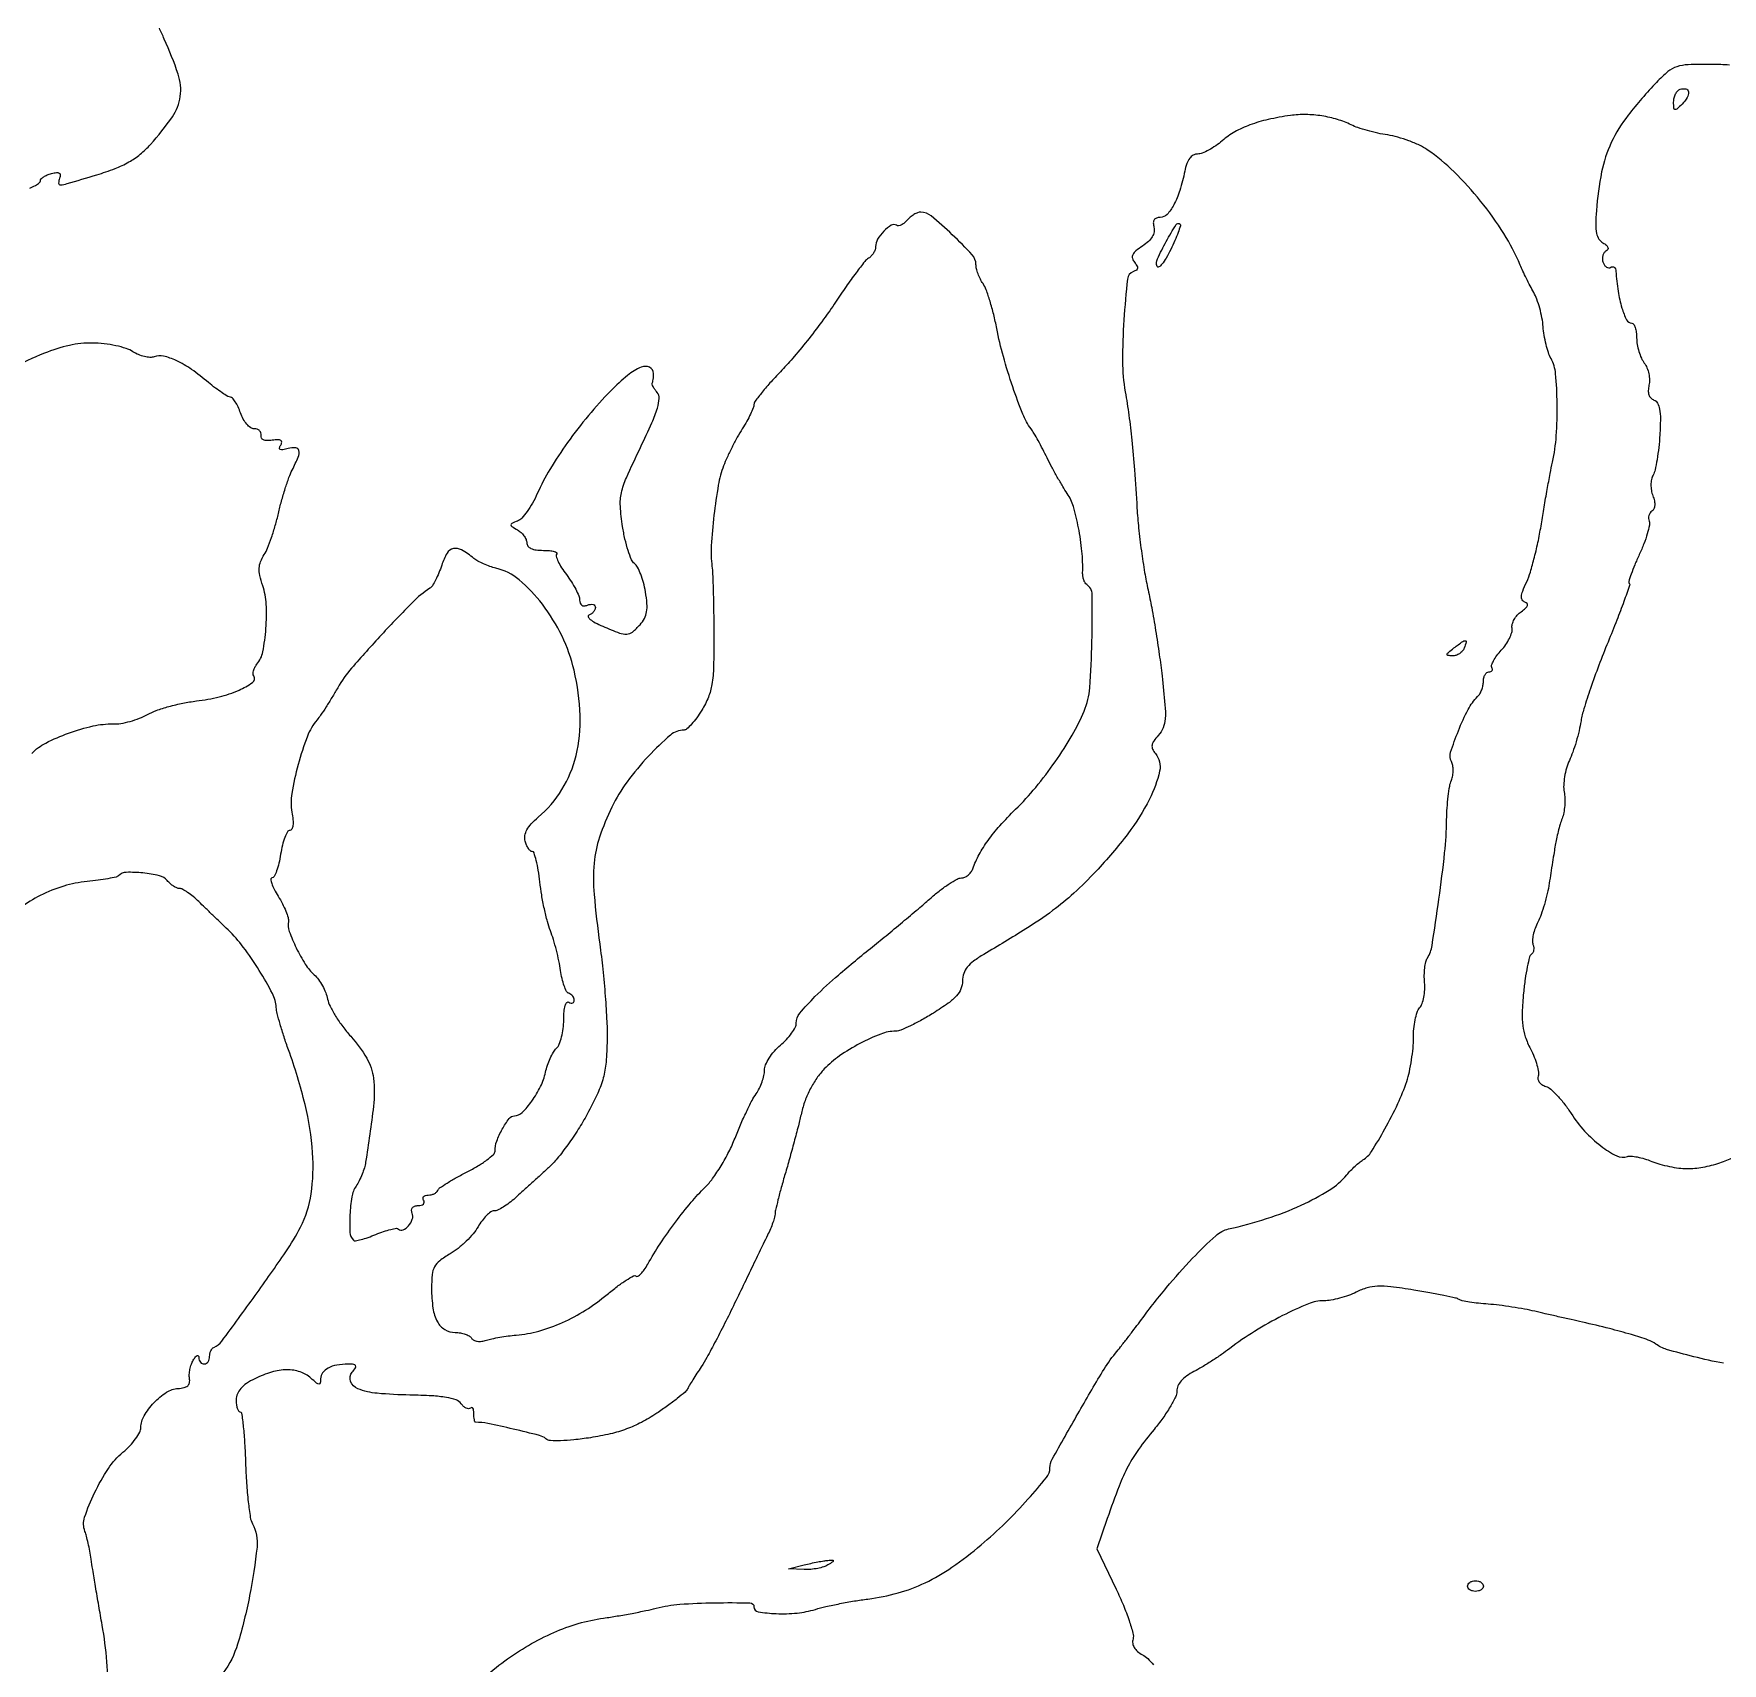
# Model space of a CAD drawing. Extents: x 0 to 1938, y 0 to 2000.
# Drawn here: x 1299.7 to 1619.2, y 1424.4 to 1732.8 of the extents above; entities that cross this region are included whole.
import ezdxf

# ---------------------------------------------------------------- set-up
doc = ezdxf.new("R2010")
doc.units = 0

msp = doc.modelspace()

# ---------------------------------------------------------------- linework, layer by layer
for points in [[(1298.978397, 1703.546561, 0.030186), (1300.037403, 1704.074127, 0.030302), (1300.812192, 1704.585209, 0.236014), (1301, 1704.960921, -0.19726), (1301.142582, 1705.308265, -0.054056), (1301.610703, 1705.689731, -0.045935), (1302.283068, 1706.043146, -0.034102), (1303.07899, 1706.310405, -0.028769), (1304.055986, 1706.506679, -0.16753), (1304.563901, 1706.408343, -0.284894), (1304.749003, 1706.063387, -0.076101), (1304.610375, 1705.427037, 0.096625), (1304.445656, 1704.488598, 0.435665), (1304.814496, 1704.15841, 0.04936), (1306.054134, 1704.397098, 0.001199), (1311.644665, 1706.073037, 0.018183), (1315.122056, 1707.264196, 0.037074), (1317.731385, 1708.494192, 0.04339), (1319.855242, 1709.951364, 0.03732), (1321.81401, 1711.823037, 0.031069), (1325.97419, 1717.05892, 0.120386), (1327.461176, 1720.896422, 0.113872), (1327.052913, 1725.104716, 0.026386), (1324.422147, 1731.763916, -0.005193), (1323.494262, 1733.849477, -0.00726)], [(1620.552355, 1726.820474, 0.020873), (1617.268192, 1726.970883, 0.009955), (1612.755119, 1726.899193, 0.069514), (1610.589324, 1726.517157, 0.096648), (1608.924887, 1725.594637, 0.027768), (1606.768192, 1723.567983, 0.023936), (1601.400965, 1717.36248, 0.05672), (1598.202942, 1712.16863, 0.060628), (1596.375121, 1706.60611, 0.030824), (1595.384494, 1699.298704, 0.014546), (1595.26793, 1696.652659, 0.054053), (1595.422789, 1694.993518, 0.092369), (1595.861679, 1693.911317, 0.123393), (1596.630179, 1693.187086, -0.04214), (1597.274839, 1692.751297, -0.141397), (1597.564417, 1692.338032, -0.225028), (1597.521165, 1691.954901, -0.116048), (1597.17209, 1691.606358, 0.112872), (1596.800248, 1691.239708, 0.0819), (1596.570817, 1690.703352, 0.076133), (1596.515573, 1690.082848, 0.075954), (1596.648459, 1689.473719, 0.065622), (1596.929702, 1688.955788, 0.09637), (1597.307713, 1688.603542, 0.122649), (1597.719764, 1688.469774, 0.157124), (1598.104785, 1688.564761, -0.129861), (1598.451765, 1688.670309, -0.17543), (1598.76151, 1688.570986, -0.139508), (1598.984859, 1688.26845, -0.073919), (1599.083333, 1687.809017, 0.022237), (1599.493727, 1684.025307, 0.035718), (1600.21408, 1680.862145, 0.040364), (1601.108145, 1678.597467, 0.28596), (1602.067388, 1678, -0.255551), (1602.425786, 1677.804024, -0.062441), (1602.726045, 1677.174894, -0.048692), (1602.932143, 1676.26717, -0.031499), (1603, 1675.19113, 0.043183), (1603.105353, 1673.973579, 0.030498), (1603.423352, 1672.637158, 0.030935), (1603.888635, 1671.387525, 0.055149), (1604.441199, 1670.44113, -0.062884), (1604.952613, 1669.533355, -0.044242), (1605.298286, 1668.412006, -0.04456), (1605.439055, 1667.259467, -0.068112), (1605.33513, 1666.259318, 0.050086), (1605.195556, 1665.26502, 0.089859), (1605.310116, 1664.451277, 0.111104), (1605.673928, 1663.844895, 0.111127), (1606.262367, 1663.452815, -0.175891), (1606.954054, 1662.852702, -0.084984), (1607.348573, 1661.731667, -0.04559), (1607.491674, 1659.893915, -0.011374), (1607.382674, 1656.880147, -0.012343), (1607.179969, 1654.46061, -0.014067), (1606.863903, 1652.157817, -0.013298), (1606.490331, 1650.22711, -0.073251), (1606.11403, 1649.239276, 0.076867), (1605.813531, 1648.433052, 0.04751), (1605.70389, 1647.425497, 0.045169), (1605.786676, 1646.350143, 0.049092), (1606.061582, 1645.338028, -0.03777), (1606.354457, 1644.348703, -0.067625), (1606.419774, 1643.50503, -0.090692), (1606.261685, 1642.855276, -0.150538), (1605.893616, 1642.434251, 0.10413), (1605.537231, 1642.094786, 0.081704), (1605.30977, 1641.610561, 0.078263), (1605.243274, 1641.058617, 0.082713), (1605.352386, 1640.524081, -0.144393), (1605.414219, 1639.748959, -0.019346), (1605.01125, 1638.143274, -0.021044), (1604.363689, 1636.231887, -0.016283), (1603.504768, 1634.20769, 0.009292), (1602.639285, 1632.244809, 0.014583), (1601.976788, 1630.524163, 0.00861), (1601.500066, 1629.091129, 0.27927), (1601.583967, 1628.749366, -0.288234), (1601.668497, 1628.37858, -0.002179), (1600.580631, 1625.317541, -0.00711), (1599.247354, 1621.775889, -0.004396), (1597.584817, 1617.650097, 0.007607), (1595.844256, 1613.249362, 0.007948), (1594.264678, 1608.861222, 0.007692), (1593.019538, 1605.030206, 0.03442), (1592.481584, 1602.73319, -0.018587), (1592.107995, 1600.875025, -0.012582), (1591.551057, 1598.787649, -0.012689), (1590.910021, 1596.795219, -0.024609), (1590.280706, 1595.246041, 0.038184), (1589.739468, 1593.802601, 0.029098), (1589.36397, 1592.156151, 0.029786), (1589.193623, 1590.562664, 0.059025), (1589.283623, 1589.296655, -0.039699), (1589.415986, 1588.092985, -0.026284), (1589.384845, 1586.702104, -0.02647), (1589.210371, 1585.345076, -0.045663), (1588.904649, 1584.249207, 0.017336), (1588.531228, 1583.1542, 0.009614), (1588.148195, 1581.79538, 0.009579), (1587.812753, 1580.402788, 0.015237), (1587.585225, 1579.198593, 0.000265), (1587.374103, 1577.854007, 0.0001), (1587.079821, 1575.970837, 0.000099), (1586.760268, 1573.920628, 0.00012), (1586.461771, 1572, -0.01861), (1586.088106, 1570.069133, -0.014215), (1585.541477, 1567.987549, -0.014433), (1584.916913, 1566.064938, -0.032564), (1584.309398, 1564.659743, 0.031265), (1583.791892, 1563.471215, 0.033055), (1583.437736, 1562.249107, 0.035059), (1583.278291, 1561.163954, 0.111004), (1583.383972, 1560.441768, -0.061299), (1583.524561, 1559.876974, -0.06941), (1583.515029, 1559.318991, -0.079693), (1583.363195, 1558.852596, -0.136703), (1583.087723, 1558.554216, 0.195618), (1582.7338, 1558.069681, 0.010835), (1582.311218, 1556.204814, 0.015431), (1581.915524, 1553.903936, 0.010572), (1581.602713, 1551.272191, 0.013199), (1581.338801, 1547.5491, 0.041705), (1581.436205, 1545.052268, 0.053451), (1581.924527, 1542.95872, 0.034361), (1582.907115, 1540.664484, -0.022533), (1583.621858, 1539.098953, -0.027038), (1584.145271, 1537.566683, -0.027398), (1584.439062, 1536.254861, -0.133776), (1584.363478, 1535.504825, 0.144527), (1584.319387, 1534.950269, 0.107715), (1584.572321, 1534.387405, 0.089474), (1585.090831, 1533.899115, 0.067499), (1585.799561, 1533.563617, -0.103511), (1586.733931, 1533.036521, -0.024992), (1588.015944, 1531.793694, -0.024589), (1589.372714, 1530.188675, -0.022235), (1590.614537, 1528.404866, 0.045067), (1593.140199, 1525.1083, 0.04381), (1596.237897, 1522.283209, 0.046172), (1599.231839, 1520.407985, 0.206697), (1601.251865, 1520.287386, -0.110875), (1601.947384, 1520.376318, -0.025584), (1603.123922, 1520.204717, -0.025204), (1604.489581, 1519.861262, -0.02229), (1605.872124, 1519.370098, 0.027327), (1607.398428, 1518.845105, 0.017999), (1609.202103, 1518.402466, 0.018126), (1610.993372, 1518.097912, 0.033053), (1612.472901, 1518, 0.044657), (1615.54504, 1518.274934, 0.036513), (1618.741291, 1519.096195, 0.033311), (1621.359877, 1520.175934, 0.285688)], [(1380.781227, 1417.527779, -0.052315), (1388.835937, 1424.821571, -0.052724), (1398.150035, 1430.228657, -0.070058), (1407.548864, 1432.938878, 0.006443), (1410.120071, 1433.337323, 0.004901), (1412.926854, 1433.837729, 0.004957), (1415.549902, 1434.358934, 0.011558), (1417.5, 1434.81384, -0.044483), (1421.985949, 1435.553353, -0.015366), (1428.55403, 1435.840858, -0.006845), (1435.229444, 1435.836362, -0.410013), (1436, 1435.054657, 0.368163), (1436.785386, 1434.132606, 0.029792), (1440.202245, 1433.789169, 0.034507), (1444.155891, 1433.901396, 0.048781), (1447.609364, 1434.58295, -0.016662), (1449.597823, 1435.109821, -0.007594), (1452.227132, 1435.671625, -0.00751), (1455.018396, 1436.18041, -0.010246), (1457.548796, 1436.549364, 0.036808), (1463.250419, 1437.692567, 0.04368), (1468.391399, 1439.620426, 0.040046), (1473.4623, 1442.565202, 0.024242), (1478.972597, 1446.7947, 0.017315), (1483.554927, 1450.959894, 0.017295), (1487.83983, 1455.433695, 0.012311), (1491.335873, 1459.545573, 0.168766), (1491.990294, 1461.363, -0.125582), (1492.434089, 1463.023896, -0.001983), (1497.292174, 1471.609471, -0.004549), (1501.966707, 1479.624527, -0.037636), (1504.387974, 1483.071749, 0.004776), (1505.374976, 1484.297273, 0.002319), (1506.613967, 1485.881169, 0.0023), (1507.888759, 1487.542224, 0.003315), (1509, 1489.024338, -0.013565), (1514.045884, 1495.474468, -0.01803), (1518.994593, 1501.037384, -0.016039), (1523.350402, 1505.308938, -0.132377), (1525.788798, 1506.579432, 0.024087), (1532.988904, 1508.535558, 0.028974), (1539.524739, 1511.080912, 0.031893), (1544.834133, 1513.933863, 0.079533), (1548.149519, 1516.815789, -0.017788), (1548.884515, 1517.63368, -0.014336), (1549.729272, 1518.4602, -0.014577), (1550.554239, 1519.178901, -0.035658), (1551.211053, 1519.644078, 0.115871), (1552.820103, 1521.222082, 0.013992), (1555.373959, 1525.517115, 0.017748), (1557.820152, 1530.297574, 0.029546), (1559.490873, 1534.5, 0.025871), (1559.994867, 1536.338234, 0.015425), (1560.412284, 1538.568511, 0.015421), (1560.691663, 1540.822252, 0.025674), (1560.77036, 1542.733229, -0.026246), (1560.843511, 1544.461426, -0.027101), (1561.097509, 1546.153803, -0.028108), (1561.477852, 1547.587241, -0.094571), (1561.944564, 1548.433204, 0.089806), (1562.392615, 1549.227502, 0.035514), (1562.720394, 1550.442705, 0.033717), (1562.895777, 1551.837815, 0.035913), (1562.876301, 1553.214374, -0.024944), (1562.827028, 1554.580044, -0.025007), (1562.914107, 1555.942669, -0.025793), (1563.110508, 1557.119273, -0.08435), (1563.405992, 1557.847891, 0.099632), (1564.29481, 1560.245781, 0.00447), (1565.596028, 1569.008418, 0.00821), (1566.67019, 1577.765028, 0.022335), (1567.050843, 1584, -0.012573), (1567.144273, 1586.252335, -0.013004), (1567.350413, 1588.471875, -0.012806), (1567.627708, 1590.381171, -0.053157), (1567.944654, 1591.5, 0.052834), (1568.194016, 1592.378099, 0.041872), (1568.280208, 1593.361444, 0.043228), (1568.202629, 1594.297715, 0.077273), (1567.957825, 1595.028318, -0.198462), (1567.807311, 1596.779866, -0.019337), (1569.274304, 1600.864804, -0.024715), (1571.137674, 1604.89725, -0.075924), (1572.914085, 1607.314085, 0.067443), (1573.330211, 1607.860659, 0.039055), (1573.681012, 1608.609762, 0.038284), (1573.920207, 1609.431175, 0.051754), (1574, 1610.2, -0.056901), (1574.078606, 1610.888489, -0.076258), (1574.311086, 1611.47125, -0.095335), (1574.65502, 1611.861892, -0.166206), (1575.059017, 1612, 0.083432), (1575.425559, 1612.061591, 0.162125), (1575.658455, 1612.240266, 0.181686), (1575.722304, 1612.506376, 0.107817), (1575.612527, 1612.817927, -0.225738), (1575.560651, 1613.289607, -0.040646), (1575.927263, 1614.12004, -0.036838), (1576.554856, 1615.097822, -0.025856), (1577.393828, 1616.102073, 0.036536), (1578.250231, 1617.17282, 0.037345), (1578.934704, 1618.349277, 0.040054), (1579.367063, 1619.456714, 0.109909), (1579.4281, 1620.288927, -0.10524), (1579.476829, 1621.049517, -0.058575), (1579.832067, 1621.911998, -0.054596), (1580.418567, 1622.739108, -0.05854), (1581.15793, 1623.398065, 0.025759), (1582.000583, 1624.05546, 0.12126), (1582.352259, 1624.552857, 0.277916), (1582.288462, 1624.928884, 0.135529), (1581.869337, 1625.210221, -0.171585), (1581.352545, 1625.612642, -0.164719), (1581.192678, 1626.258034, -0.073098), (1581.43773, 1627.306394, -0.014811), (1582.192854, 1629.066937, 0.035396), (1582.886087, 1630.886334, 0.011129), (1583.666407, 1633.694663, 0.011055), (1584.400265, 1636.876793, 0.012032), (1584.970155, 1640, -0.002947), (1585.490704, 1643.178819, -0.002505), (1586.076806, 1646.528516, -0.002525), (1586.641107, 1649.57292, -0.007118), (1587.07649, 1651.69282, 0.036885), (1587.793256, 1656.668763, 0.020919), (1587.960675, 1662.756373, 0.018286), (1587.671035, 1668.441252, 0.10453), (1586.795133, 1671.315741, -0.046059), (1586.312176, 1672.42079, -0.01929), (1585.860678, 1673.982672, -0.018891), (1585.503124, 1675.701901, -0.023285), (1585.30595, 1677.327396, 0.028357), (1585.087384, 1678.988256, 0.020236), (1584.663362, 1680.815571, 0.020518), (1584.115092, 1682.530065, 0.040529), (1583.517668, 1683.827396, -0.008207), (1582.865349, 1685.03245, -0.005285), (1582.147115, 1686.449297, -0.005311), (1581.473702, 1687.850593, -0.00995), (1580.963911, 1689, 0.041232), (1577.86789, 1694.947297, 0.02901), (1573.480928, 1701.087174, 0.029131), (1568.446635, 1706.637941, 0.043563), (1563.394727, 1710.797587, 0.039755), (1561.889842, 1711.663826, 0.021193), (1559.910677, 1712.501658, 0.020965), (1557.804247, 1713.190713, 0.030518), (1555.894727, 1713.604117, -0.016349), (1554.028915, 1713.953059, -0.01332), (1552.056576, 1714.444548, -0.013533), (1550.263629, 1714.995089, -0.033916), (1549, 1715.518639, 0.042777), (1546.394143, 1716.544661, 0.034032), (1543.444066, 1717.20917, 0.033707), (1540.396937, 1717.47226, 0.039418), (1537.5, 1717.298065, 0.02042), (1533.293953, 1716.534049, 0.033588), (1529.827883, 1715.50851, 0.039311), (1526.965848, 1714.18411, 0.05049), (1524.594461, 1712.516519, -0.027096), (1523.352438, 1711.553385, -0.027809), (1522.023953, 1710.739227, -0.028926), (1520.797797, 1710.167401, -0.094918), (1519.923916, 1710, 0.127772), (1519.108961, 1709.788286, 0.105568), (1518.431495, 1709.195668, 0.075754), (1517.894408, 1708.19001, 0.034487), (1517.495313, 1706.75, -0.024421), (1516.567546, 1703.12032, -0.04729), (1515.419844, 1700.356486, -0.064579), (1514.152228, 1698.569875, -0.209157), (1512.849508, 1698, 0.082249), (1512.149126, 1697.884005, 0.169261), (1511.716855, 1697.546017, 0.148766), (1511.555183, 1696.97626, 0.059295), (1511.667514, 1696.163427, -0.10908), (1511.702459, 1695.255696, -0.091704), (1511.361149, 1694.353632, -0.072376), (1510.628779, 1693.46467, -0.039306), (1509.506973, 1692.596526, 0.024898), (1508.238922, 1691.67231, 0.107355), (1507.657613, 1690.949465, 0.184581), (1507.590482, 1690.269097, 0.10691), (1507.974816, 1689.530344, -0.037796), (1508.448063, 1688.863464, -0.162644), (1508.552416, 1688.394935, -0.218139), (1508.344023, 1688.041592, -0.071909), (1507.791738, 1687.764647, 0.294312), (1506.655067, 1686.350653, 0.009207), (1505.986039, 1678.610645, 0.017751), (1505.732803, 1670.776102, 0.042717), (1506.245719, 1665, -0.009968), (1506.934114, 1660.565713, -0.008418), (1507.489479, 1655.850571, -0.006795), (1507.977263, 1650.246128, -0.003206), (1508.462123, 1643, 0.011106), (1508.773825, 1639.235472, 0.007414), (1509.290168, 1634.940625, 0.007466), (1509.915096, 1630.789133, 0.014517), (1510.559173, 1627.5, -0.01046), (1511.241391, 1624.160009, -0.004959), (1511.98753, 1619.830173, -0.004912), (1512.678824, 1615.284091, -0.006932), (1513.198698, 1611.219737, -0.005369), (1513.760474, 1605.764571, -0.038753), (1513.798516, 1603.125525, -0.082759), (1513.406163, 1601.436101, -0.085766), (1512.489588, 1599.988495, 0.030682), (1511.6371, 1598.921742, 0.114726), (1511.317352, 1598.131355, 0.148701), (1511.420016, 1597.398991, 0.064643), (1511.950439, 1596.559717, -0.233436), (1512.744661, 1593.228765, -0.060713), (1510.82305, 1587.896176, -0.046125), (1506.741326, 1581.376001, -0.026042), (1500.701621, 1574.257358, -0.018251), (1496.522729, 1570.134549, -0.026142), (1492.509007, 1566.822741, -0.019938), (1487.427624, 1563.363294, -0.006134), (1479.5, 1558.550795, 0.024217), (1477.542955, 1557.263711, 0.066167), (1476.347581, 1556.122294, 0.089223), (1475.697893, 1554.928418, 0.076335), (1475.458162, 1553.515049, -0.091847), (1475.155247, 1552.01165, -0.088732), (1474.332232, 1550.696017, -0.054964), (1472.758179, 1549.301554, -0.014586), (1469.958162, 1547.443015, -0.012298), (1467.74618, 1546.140364, -0.015019), (1465.613626, 1545.036654, -0.013561), (1463.784593, 1544.218904, -0.095228), (1462.832905, 1544.022586, 0.089444), (1459.976046, 1543.467347, 0.029153), (1456.053411, 1541.674694, 0.029668), (1452.171318, 1539.314447, 0.051403), (1449.307018, 1536.860937, 0.038143), (1447.883846, 1535.113672, 0.032132), (1446.650492, 1533.070231, 0.031378), (1445.661226, 1530.831352, 0.031967), (1444.967002, 1528.5, -0.006048), (1444.391582, 1526.123948, -0.002825), (1443.591596, 1523.059375, -0.002798), (1442.716191, 1519.853848, -0.003915), (1441.895497, 1517, 0.004435), (1441.159441, 1514.430416, 0.005945), (1440.540594, 1512.087319, 0.004218), (1440.063043, 1510.117905, 0.060742), (1439.985513, 1509.403638, -0.073652), (1439.904619, 1508.802782, -0.01495), (1439.574975, 1507.776389, -0.015464), (1439.114874, 1506.595701, -0.013944), (1438.567593, 1505.403638, 0.00177), (1437.747181, 1503.725631, 0.000311), (1436.21685, 1500.562319, 0.000337), (1434.42686, 1496.850021, 0.000303), (1432.576527, 1493, -0.004301), (1430.684696, 1489.142948, -0.004617), (1428.770084, 1485.409375, -0.004379), (1427.068429, 1482.233147, -0.021736), (1426.019946, 1480.5, 0.003892), (1425.212397, 1479.266717, 0.004097), (1424.438047, 1478.041869, 0.003924), (1423.787218, 1476.974885, 0.018365), (1423.440349, 1476.344662, -0.098478), (1422.951336, 1475.718129, -0.009909), (1421.485035, 1474.503211, -0.012127), (1419.656862, 1473.119637, -0.009366), (1417.600783, 1471.698282, -0.025165), (1414.703119, 1469.977802, -0.033138), (1411.896281, 1468.726908, -0.031112), (1408.811704, 1467.803802, -0.018665), (1405.056353, 1467.076694, -0.011198), (1401.93091, 1466.663209, -0.02147), (1399.407469, 1466.495903, -0.022732), (1397.496459, 1466.538306, -0.156569), (1396.634907, 1466.880682, 0.110839), (1395.409451, 1467.50024, 0.004314), (1390.461426, 1468.704237, 0.006821), (1385.645887, 1469.762997, 0.050738), (1383.316341, 1470, -0.327931), (1383.192815, 1470.090777, -0.028934), (1383.092925, 1470.489583, -0.029041), (1383.022831, 1471.027793, -0.017862), (1383, 1471.666667, 0.037453), (1382.955259, 1472.263129, 0.105487), (1382.808733, 1472.652483, 0.242778), (1382.593736, 1472.776818, 0.211413), (1382.348877, 1472.68221, -0.206278), (1382.015164, 1472.549482, -0.103892), (1381.566226, 1472.657132, -0.074721), (1381.067339, 1472.992285, -0.047896), (1380.598877, 1473.51118, 0.149813), (1379.633675, 1474.22195, 0.042633), (1377.809654, 1474.691799, 0.028395), (1375.05615, 1474.996246, 0.0089), (1370.907657, 1475.14377, -0.018101), (1364.72534, 1475.477599, -0.071757), (1361.033462, 1476.355323, -0.212536), (1359.68001, 1477.736454, -0.268475), (1359.97406, 1479.468744, 0.024316), (1360.609034, 1480.314316, 0.271737), (1360.635244, 1480.718095, 0.259261), (1360.293317, 1480.95082, 0.022567), (1359.204232, 1481, 0.042639), (1357.05578, 1480.816452, 0.079534), (1355.407087, 1480.253234, 0.111022), (1354.374691, 1479.367552, 0.161534), (1354, 1478.238024, -0.040573), (1353.934782, 1477.435623, -0.384138), (1353.687382, 1477.237566, -0.160511), (1353.244062, 1477.412962, -0.010129), (1352.171259, 1478.345012, 0.103924), (1350.145144, 1479.527957, 0.082766), (1347.638852, 1479.92265, 0.069111), (1344.740156, 1479.493562, 0.04423), (1341.565704, 1478.25, 0.031549), (1339.971966, 1477.3272, 0.064653), (1338.885798, 1476.38021, 0.083319), (1338.252772, 1475.366844, 0.095584), (1338.024604, 1474.25, 0.031626), (1338.069755, 1473.387394, 0.048829), (1338.22754, 1472.658231, 0.062629), (1338.463516, 1472.151449, 0.254713), (1338.75, 1471.990787, -0.372772), (1339.059386, 1471.716179, -0.005669), (1339.368864, 1469.147641, -0.012015), (1339.633226, 1466.028112, -0.007271), (1339.803581, 1462.324929, 0.009061), (1339.993805, 1458.488857, 0.011433), (1340.315088, 1454.949781, 0.009624), (1340.70677, 1452.014289, 0.08508), (1341.118577, 1450.778437, -0.150893), (1341.971937, 1446.38558, -0.021523), (1340.577715, 1437.203754, -0.024609), (1338.305103, 1428.034007, -0.085689), (1335.589035, 1422.594584, 0.077723)], [(1299.36694, 1596.577443, -0.085033), (1302.00824, 1598.542883, -0.030675), (1306.318427, 1600.409751, -0.03102), (1310.956402, 1601.770505, -0.062417), (1314.744783, 1602.145611, 0.047277), (1316.222629, 1602.24701, 0.026102), (1317.992632, 1602.633873, 0.025805), (1319.761414, 1603.218012, 0.037437), (1321.244783, 1603.92618, -0.044627), (1322.909787, 1604.691909, -0.017818), (1325.30628, 1605.44961, -0.017465), (1327.964156, 1606.087842, -0.02105), (1330.5, 1606.493549, 0.031366), (1334.82393, 1607.277077, 0.0423), (1338.58829, 1608.551858, 0.053171), (1341.112413, 1609.988087, 0.393862), (1341.359528, 1611.227288, -0.13923), (1341.237843, 1611.655464, -0.065238), (1341.313205, 1612.231547, -0.05715), (1341.559302, 1612.857583, -0.051044), (1341.948486, 1613.437929, 0.125581), (1343.071204, 1615.805077, 0.029547), (1343.660984, 1620.182067, 0.03134), (1343.717408, 1624.806391, 0.06718), (1343.06369, 1628.307018, -0.023099), (1342.518692, 1630.256629, -0.067925), (1342.39271, 1631.641008, -0.082545), (1342.650171, 1632.851283, -0.046565), (1343.328157, 1634.194685, 0.043728), (1343.968415, 1635.445665, 0.013341), (1344.716153, 1637.438439, 0.013244), (1345.438103, 1639.725232, 0.014101), (1346.021644, 1642, -0.011356), (1346.599158, 1644.303745, -0.010023), (1347.303358, 1646.6776, -0.010119), (1348.02437, 1648.791817, -0.029851), (1348.63419, 1650.20034, 0.018312), (1349.765682, 1652.656792, 0.148037), (1349.889508, 1653.877492, 0.344639), (1349.28921, 1654.397834, 0.076692), (1347.843628, 1654.248857, -0.021502), (1346.841649, 1654.032378, -0.156678), (1346.360995, 1654.100626, -0.354158), (1346.227006, 1654.386589, -0.077907), (1346.452939, 1654.923853, 0.102373), (1346.649031, 1655.461821, 0.308961), (1346.486565, 1655.794903, 0.140626), (1345.935056, 1655.928843, 0.024598), (1344.859311, 1655.831377, -0.038255), (1343.877689, 1655.769384, -0.099662), (1343.189115, 1655.917639, -0.169807), (1342.821829, 1656.257846, -0.172852), (1342.75, 1656.75, 0.126902), (1342.723761, 1657.226081, 0.125215), (1342.470657, 1657.632812, 0.110032), (1342.021811, 1657.905436, 0.081845), (1341.44798, 1658, -0.156016), (1340.777884, 1658.214308, -0.059582), (1340.044661, 1658.88125, -0.051507), (1339.365007, 1659.852129, -0.043127), (1338.850155, 1661, 0.024133), (1338.386315, 1662.148997, 0.033953), (1337.856763, 1663.11875, 0.036098), (1337.337232, 1663.816731, 0.218052), (1336.936971, 1664, -0.134825), (1336.43282, 1664.138461, -0.013307), (1335.359476, 1664.815406, -0.016033), (1334.106158, 1665.712728, -0.012051), (1332.784796, 1666.775851, 0.023353), (1329.577642, 1669.238949, 0.041413), (1326.695842, 1670.909866, 0.052424), (1324.272513, 1671.761411, 0.151026), (1322.515064, 1671.644154, -0.103853), (1321.723643, 1671.516887, -0.045907), (1320.669822, 1671.664607, -0.042771), (1319.541224, 1672.034243, -0.04454), (1318.508083, 1672.586661, 0.066975), (1317.214934, 1673.205415, 0.025428), (1315.278509, 1673.724059, 0.024247), (1313.052339, 1674.088715, 0.024548), (1310.810479, 1674.234171, 0.059582), (1306.494519, 1673.786657, 0.039865), (1301.749111, 1672.30816, 0.024593), (1295.430102, 1669.403273, 0.006296)], [(1313.758619, 1417.81911, 0.025522), (1313.565431, 1424.687902, 0.024208), (1312.675728, 1431.624945, -0.00117), (1312.033649, 1435.285787, -0.001173), (1311.409275, 1438.946393, -0.001145), (1310.879354, 1442.142541, -0.004684), (1310.580335, 1444.08618, 0.00966), (1310.334839, 1445.582654, 0.008843), (1310.02515, 1447.113498, 0.00888), (1309.700254, 1448.47018, 0.028407), (1309.416873, 1449.356029, -0.173561), (1309.356498, 1452.014194, -0.031847), (1311.228864, 1456.639278, -0.03483), (1313.854819, 1461.247315, -0.07212), (1316.615935, 1464.322804, 0.029796), (1317.911087, 1465.541008, 0.032966), (1319.005931, 1466.866142, 0.034985), (1319.775219, 1468.107826, 0.121779), (1320, 1469.01704, -0.134884), (1320.605066, 1471.219141, -0.056801), (1322.47797, 1473.683947, -0.056749), (1324.86395, 1475.669919, -0.131642), (1327.057892, 1476.394537, 0.043275), (1328.167607, 1476.55513, 0.122889), (1328.857765, 1476.909854, 0.162641), (1329.189165, 1477.476737, 0.093972), (1329.20446, 1478.274632, -0.05902), (1329.164526, 1479.06754, -0.034054), (1329.29393, 1480.015533, -0.033575), (1329.556979, 1480.962788, -0.047408), (1329.924052, 1481.757416, -0.028494), (1330.322621, 1482.359887, -0.122883), (1330.652735, 1482.629482, -0.370941), (1330.86809, 1482.569851, -0.142434), (1330.969591, 1482.25, 0.156451), (1331.283126, 1481.348507, 0.257368), (1332.000676, 1481.026432, 0.2331), (1332.716979, 1481.455729, 0.144201), (1333, 1482.416667, -0.05322), (1333.060479, 1482.983257, -0.055728), (1333.239104, 1483.515104, -0.062048), (1333.502254, 1483.935489, -0.12537), (1333.813972, 1484.166667, 0.137954), (1335.330203, 1485.350384, 0.002335), (1341.619778, 1493.993219, 0.005837), (1347.40674, 1502.224871, 0.031331), (1350.216122, 1506.928372, 0.084376), (1352.210917, 1513.211213, 0.051841), (1352.487121, 1520.990491, 0.043075), (1351.06772, 1530.122585, 0.026829), (1347.9264, 1540.5, -0.007986), (1347.08494, 1542.943773, -0.008921), (1346.354076, 1545.325, -0.008344), (1345.802416, 1547.37176, -0.045909), (1345.626321, 1548.5, 0.104686), (1344.898748, 1551.111756, 0.019048), (1342.394692, 1555.501554, 0.021593), (1339.366418, 1559.931184, 0.040752), (1336.5, 1563.171157, -0.000535), (1335.166597, 1564.454085, -0.000353), (1333.635814, 1565.932165, -0.000355), (1332.148962, 1567.371898, -0.000687), (1330.962345, 1568.52571, 0.019728), (1329.910865, 1569.472977, 0.023819), (1328.849969, 1570.273177, 0.023447), (1327.910142, 1570.851608, 0.126881), (1327.33479, 1571, -0.102557), (1326.828986, 1571.10485, -0.040586), (1326.199362, 1571.440625, -0.037998), (1325.556852, 1571.926043, -0.038794), (1325, 1572.5, 0.162758), (1323.499042, 1573.431403, 0.033372), (1320.379408, 1573.954007, 0.032435), (1317.238232, 1574.06215, 0.191015), (1315.754113, 1573.42078, -0.143011), (1315.297013, 1573.170292, -0.00901), (1313.777164, 1572.863492, -0.012681), (1311.924264, 1572.572442, -0.009048), (1309.837447, 1572.337001, 0.050322), (1305.403717, 1571.462164, 0.042625), (1300.96711, 1569.687191, 0.044621), (1297.184122, 1567.341961, 0.086873)], [(1619.429098, 1481.158888, -0.012707), (1613.800567, 1482.405243, -0.009561), (1608.666901, 1483.784409, -0.090059), (1606.631079, 1484.796124, 0.076663), (1605.183133, 1485.564388, 0.011224), (1602.009736, 1486.589124, 0.011215), (1597.86033, 1487.726206, 0.006213), (1592.75, 1488.936861, -0.000833), (1590.622422, 1489.416774, -0.000529), (1588.146875, 1489.98227, -0.000532), (1585.718836, 1490.542336, -0.000987), (1583.75, 1491.00278, 0.012915), (1581.791258, 1491.411846, 0.007304), (1579.39917, 1491.811258, 0.007287), (1576.973825, 1492.143805, 0.011879), (1574.906749, 1492.346887, -0.009612), (1573.081547, 1492.517855, -0.012026), (1571.396407, 1492.749614, -0.010295), (1570.001506, 1493.005337, -0.086114), (1569.406749, 1493.238561, 0.081085), (1568.746742, 1493.505008, 0.004284), (1566.518253, 1493.987709, 0.006653), (1563.8446, 1494.505889, 0.004786), (1560.846878, 1495.016025, 0.008524), (1556.478049, 1495.640342, 0.040286), (1553.952057, 1495.752486, 0.062901), (1552.010794, 1495.435624, 0.043854), (1549.94324, 1494.621571, -0.029514), (1548.489453, 1494.000519, -0.021349), (1546.806994, 1493.476336, -0.021678), (1545.160056, 1493.114988, -0.043185), (1543.831213, 1493, 0.098066), (1540.888441, 1492.417226, 0.019605), (1535.999901, 1490.173956, 0.021084), (1530.714126, 1487.206318, 0.024998), (1526, 1483.955329, -0.012211), (1524.423128, 1482.807308, -0.008261), (1522.573437, 1481.573245, -0.008326), (1520.745262, 1480.439312, -0.016412), (1519.25, 1479.611335, 0.03661), (1517.866852, 1478.770778, 0.058685), (1516.844807, 1477.844109, 0.071895), (1516.215231, 1476.869461, 0.107911), (1516, 1475.883812, -0.113893), (1515.74403, 1474.774658, -0.020835), (1514.73672, 1472.909927, -0.021443), (1513.345887, 1470.786248, -0.018038), (1511.699473, 1468.659492, 0.017044), (1508.756791, 1464.873849, 0.035859), (1506.795651, 1461.71068, 0.029368), (1505.083297, 1457.922977, 0.008174), (1502.852106, 1451.801448), (1500.851113, 1446.019413), (1504.514346, 1438.403238, -0.013095), (1505.883035, 1435.355796, -0.017112), (1506.964058, 1432.498722, -0.014758), (1507.702724, 1430.093662, -0.131818), (1507.709679, 1428.997813, 0.101581), (1507.664876, 1428.158193, 0.098152), (1507.952489, 1427.357452, 0.083248), (1508.576467, 1426.62652, 0.051712), (1509.512868, 1425.993113, -0.070775), (1510.49761, 1425.271025, -0.03086), (1511.587245, 1424.065795, -0.029768)]]:
    msp.add_lwpolyline(points, format="xyb")
for points in [[(1611.580357, 1719.4375, -0.011217), (1610.612187, 1718.511821, -0.253487), (1610.25, 1718.421644, -0.324327), (1610.037223, 1718.678898, -0.015953), (1610, 1719.845238, -0.058538), (1610.093102, 1720.637742, -0.060739), (1610.367188, 1721.376622, -0.067479), (1610.771742, 1721.953857, -0.123382), (1611.25, 1722.266667, -0.140124), (1612.294276, 1722.324439, -0.317954), (1612.796053, 1721.76592, -0.166818), (1612.561441, 1720.688207, -0.060186)], [(1465.009138, 1697.51101, -0.046076), (1464.476764, 1696.978011, -0.060603), (1463.899604, 1696.605752, -0.074595), (1463.366878, 1696.439285, -0.17875), (1462.967313, 1696.520202, 0.28395), (1461.982306, 1696.520437, 0.060478), (1460.58292, 1695.402844, 0.057848), (1459.387127, 1693.863716, 0.137086), (1459, 1692.478262, -0.08177), (1458.903413, 1691.89161, -0.053808), (1458.615192, 1691.269518, -0.052688), (1458.191132, 1690.707805, -0.067801), (1457.690016, 1690.29969, 0.087885), (1456.951667, 1689.647662, 0.00666), (1455.31371, 1687.531784, 0.009014), (1453.42766, 1684.930933, 0.006736), (1451.440016, 1682, -0.012745), (1449.166433, 1678.732641, -0.008535), (1446.408942, 1675.109042, -0.008598), (1443.615228, 1671.687727, -0.016726), (1441.25, 1669.073336, 0.009165), (1439.238387, 1666.916286, 0.013109), (1437.541089, 1664.925462, 0.008982), (1436.21367, 1663.221435, 0.16147), (1435.996262, 1662.573336, -0.097899), (1435.873021, 1661.961152, -0.01397), (1435.346252, 1660.787167, -0.01544), (1434.632803, 1659.418732, -0.012619), (1433.788712, 1658, 0.014373), (1432.847677, 1656.405624, 0.009142), (1431.840594, 1654.5, 0.009182), (1430.920247, 1652.592418, 0.016795), (1430.251533, 1651, 0.047968), (1429.250472, 1647.356331, 0.014275), (1428.422933, 1641.637743, 0.01438), (1427.922941, 1635.865581, 0.045761), (1428.05369, 1632, -0.021816), (1428.17882, 1630.470789, -0.00274), (1428.286914, 1627.15, -0.003218), (1428.368318, 1623.203499, -0.002665), (1428.405554, 1619, -0.006573), (1428.347472, 1612.961054, -0.034038), (1428.044934, 1609.63877, -0.056246), (1427.370761, 1607.214473, -0.042635), (1426.122522, 1604.75, -0.018173), (1425.160053, 1603.313732, -0.024953), (1424.186564, 1602.101562, -0.023338), (1423.312599, 1601.205991, -0.189972), (1422.790005, 1601, 0.179618), (1420.174529, 1600.029101, 0.026579), (1416.037071, 1596.064714, 0.03032), (1411.985994, 1591.186106, 0.044706), (1409.110929, 1586.422414, 0.032626), (1406.778644, 1580.723138, 0.058836), (1405.749354, 1575.789265, 0.044476), (1405.75385, 1569.885551, 0.011751), (1406.820426, 1560.5, -0.00842), (1407.39098, 1555.760859, -0.006643), (1407.853766, 1550.614838, -0.006723), (1408.15584, 1545.823196, -0.016509), (1408.214052, 1542.295192, -0.0172), (1408.001435, 1538.122813, -0.044651), (1407.479226, 1535.161575, -0.042848), (1406.425911, 1532.270965, -0.01481), (1404.432796, 1528.295192, -0.01803), (1402.764295, 1525.449961, -0.014597), (1400.778472, 1522.519855, -0.014846), (1398.785869, 1519.923082, -0.036516), (1397.135274, 1518.176655, -0.000363), (1395.547124, 1516.726896, -0.000264), (1393.778783, 1515.116713, -0.000267), (1392.099706, 1513.591073, -0.000587), (1390.813774, 1512.426655, -0.022076), (1389.688958, 1511.497304, -0.024986), (1388.530706, 1510.710973, -0.025323), (1387.491238, 1510.148732, -0.110541), (1386.813774, 1509.993677, 0.15549), (1386.194051, 1509.79289, 0.040366), (1385.383919, 1509.107028, 0.03707), (1384.541808, 1508.134168, 0.030517), (1383.791058, 1506.984177, -0.046129), (1382.8824, 1505.682809, -0.02473), (1381.543931, 1504.249458, -0.024412), (1380.021976, 1502.910954, -0.034887), (1378.541058, 1501.891723, 0.028041), (1376.536393, 1500.552066, 0.108018), (1375.565109, 1499.422998, 0.101162), (1375.120356, 1497.951826, 0.022989), (1375, 1495.335483, 0.034332), (1375.25729, 1491.592852, 0.089118), (1376.091607, 1489.032781, 0.134874), (1377.506462, 1487.546964, 0.136266), (1379.476167, 1487, -0.041363), (1380.446323, 1486.919605, -0.043575), (1381.372626, 1486.680659, -0.047733), (1382.126513, 1486.330393, -0.122327), (1382.553842, 1485.912882, 0.144827), (1382.971805, 1485.539164, 0.075558), (1383.647012, 1485.336876, 0.063413), (1384.480003, 1485.325547, 0.049908), (1385.362859, 1485.516298, -0.024952), (1386.425544, 1485.80199, -0.010067), (1387.90034, 1486.089606, -0.009932), (1389.503403, 1486.336163, -0.012416), (1391, 1486.498296, 0.047243), (1395.298811, 1487.269451, 0.036984), (1399.759979, 1488.876957, 0.035362), (1404.145355, 1491.218763, 0.033981), (1408.219031, 1494.183383, -0.012504), (1410.12574, 1495.700314, -0.020235), (1411.828294, 1496.881581, -0.015218), (1413.234658, 1497.71634, -0.334343), (1413.679754, 1497.653579, 0.352031), (1414.020086, 1497.616531, 0.056671), (1414.576305, 1498.06794, 0.041859), (1415.229164, 1498.855504, 0.023642), (1415.889722, 1499.906289, -0.017952), (1418.271163, 1503.791962, -0.013728), (1421.140105, 1507.869039, -0.013986), (1424.103558, 1511.620255, -0.025496), (1426.756492, 1514.481932, 0.043608), (1428.175243, 1516.12793, 0.019365), (1429.76046, 1518.518707, 0.018995), (1431.253672, 1521.195837, 0.024329), (1432.409821, 1523.76989, -0.008864), (1433.444629, 1526.278568, -0.00876), (1434.571609, 1528.75893, -0.00866), (1435.633351, 1530.894862, -0.033107), (1436.403329, 1532.165445, 0.03836), (1437.014679, 1533.198572, 0.028619), (1437.530978, 1534.418291, 0.029218), (1437.886069, 1535.631288, 0.056651), (1438, 1536.633613, -0.10188), (1438.209497, 1537.651093, -0.040206), (1438.881035, 1538.92081, -0.037669), (1439.851809, 1540.218793, -0.038475), (1441, 1541.346546, 0.029965), (1442.148152, 1542.436539, 0.032982), (1443.11875, 1543.623321, 0.035004), (1443.800378, 1544.736071, 0.120484), (1444, 1545.552461, -0.175391), (1444.666948, 1547.395288, -0.022591), (1447.542304, 1550.546393, -0.019681), (1451.966522, 1554.639913, -0.007508), (1458.431629, 1560, 0.002658), (1461.360039, 1562.380343, 0.0021), (1464.503962, 1564.985938, 0.002122), (1467.40258, 1567.429806, 0.00527), (1469.497816, 1569.25, -0.016459), (1471.227296, 1570.685835, -0.02047), (1472.929271, 1571.898438, -0.019212), (1474.412226, 1572.786742, -0.125978), (1475.245199, 1573, 0.102692), (1475.874141, 1573.130551, 0.068335), (1476.505616, 1573.514062, 0.064683), (1477.043781, 1574.081005, 0.070944), (1477.39935, 1574.75, -0.037801), (1478.609701, 1577.44263, -0.031657), (1480.277321, 1580.094857, -0.026981), (1482.525592, 1582.883405, -0.015547), (1485.509077, 1586, 0.02624), (1489.299274, 1590.132639, 0.020167), (1493.002661, 1595.010208, 0.020494), (1496.206358, 1600.029425, 0.032845), (1498.468145, 1604.578002, 0.080354), (1499.531285, 1609.010288, 0.013695), (1499.946141, 1617.707471, 0.007858), (1499.987147, 1626.699252, 0.256958), (1498.953843, 1628.528526, -0.121242), (1498.640657, 1628.847709, -0.050917), (1498.386559, 1629.397596, -0.046352), (1498.223117, 1630.069903, -0.044597), (1498.183391, 1630.76969, 0.032386), (1498.052346, 1634.822594, 0.023656), (1497.404119, 1639.28126, 0.02325), (1496.428229, 1643.300967, 0.077664), (1495.27637, 1645.749725, -0.013825), (1494.425273, 1647.086237, -0.006396), (1493.389942, 1648.867107, -0.00633), (1492.348917, 1650.767481, -0.008751), (1491.466695, 1652.5, 0.006594), (1490.639767, 1654.141405, 0.006532), (1489.767308, 1655.765625, 0.00643), (1488.967327, 1657.166545, 0.025062), (1488.419095, 1658, -0.06221), (1486.871951, 1660.781057, -0.01361), (1484.958377, 1665.924093, -0.014721), (1483.177766, 1671.689662, -0.019907), (1481.932732, 1677, 0.012836), (1481.35453, 1679.633124, 0.013794), (1480.654014, 1682.170049, 0.013427), (1479.935941, 1684.309262, 0.061555), (1479.339686, 1685.472506, -0.033085), (1478.826841, 1686.346852, -0.026937), (1478.393533, 1687.34255, -0.027725), (1478.094128, 1688.306463, -0.06151), (1478, 1689.068709, 0.189227), (1477.265634, 1690.939667, 0.015598), (1473.516224, 1694.735424, 0.016077), (1469.539768, 1698.281123, 0.175789), (1467.558237, 1699, 0.089267), (1466.966032, 1698.893422, 0.043162), (1466.267683, 1698.562609, 0.040965), (1465.579028, 1698.080733, 0.046444)], [(1514.837122, 1691.923561, -0.017801), (1513.981527, 1690.31112, -0.039539), (1513.193976, 1689.166061, -0.079588), (1512.596978, 1688.631325, -0.487058), (1512.261304, 1688.748135, -0.193217), (1512.33495, 1690.155099, -0.016192), (1514.005686, 1693.473646, -0.014354), (1515.84966, 1696.638967, -0.483054), (1516.607174, 1696.72616, -0.28262), (1516.68107, 1696.416866, -0.009191), (1516.243574, 1695.159043, -0.015142), (1515.633467, 1693.646464, -0.009642)], [(1408.904549, 1665.189715, 0.019956), (1404.670221, 1660.508728, 0.018716), (1400.72663, 1655.406493, 0.019521), (1397.38955, 1650.330106, 0.031518), (1395.004614, 1645.743335, -0.024492), (1394.109047, 1643.960224, -0.027647), (1393.07551, 1642.346694, -0.028485), (1392.055679, 1641.090539, -0.116562), (1391.250641, 1640.539985, 0.013331), (1390.175924, 1640.092664, 0.295512), (1390.000176, 1639.821499, 0.259611), (1390.16624, 1639.522953, 0.010905), (1391.25, 1638.88306, -0.057056), (1391.919339, 1638.399594, -0.051965), (1392.485938, 1637.763183, -0.055388), (1392.872119, 1637.077511, -0.100908), (1393, 1636.45031, 0.16665), (1393.214338, 1635.825092, 0.120779), (1393.79586, 1635.364498, 0.076564), (1394.775985, 1635.086209, 0.030965), (1396.166667, 1635, -0.019704), (1397.337486, 1634.953843, -0.044914), (1398.208697, 1634.805572, -0.097786), (1398.654252, 1634.588532, -0.45498), (1398.671451, 1634.338118, 0.277794), (1398.559995, 1633.889426, 0.034444), (1398.936967, 1632.909691, 0.032669), (1399.596656, 1631.706385, 0.021204), (1400.504785, 1630.40484, -0.020552), (1401.459904, 1629.03974, -0.022651), (1402.26703, 1627.643411, -0.0228), (1402.842941, 1626.39828, -0.097213), (1403, 1625.598107, 0.085582), (1403.102999, 1625.000761, 0.166543), (1403.40052, 1624.626419, 0.158995), (1403.876581, 1624.502913, 0.076371), (1404.5, 1624.638374, -0.059505), (1405.074188, 1624.783483, -0.105118), (1405.559375, 1624.744195, -0.149708), (1405.877936, 1624.532065, -0.173231), (1406, 1624.190322, -0.108473), (1405.906868, 1623.766085, -0.068732), (1405.632812, 1623.338003, -0.064064), (1405.227876, 1622.971111, -0.067468), (1404.75, 1622.726282, 0.445486), (1404.620764, 1622.415318, 0.114268), (1405.004624, 1621.932645, 0.047572), (1405.970128, 1621.305145, 0.019994), (1407.372124, 1620.642949, 0.009459), (1410.561425, 1619.360358, 0.101617), (1411.92926, 1619.138347, 0.164452), (1412.995338, 1619.548923, 0.035421), (1414.443465, 1620.937529, 0.061233), (1415.273735, 1622.11728, 0.082061), (1415.693415, 1623.353895, 0.061811), (1415.755779, 1624.913706, 0.020969), (1415.471225, 1627.170317, 0.024058), (1415.095005, 1628.889211, 0.02676), (1414.565534, 1630.50265, 0.027496), (1413.971016, 1631.814251, 0.110545), (1413.40706, 1632.482788, -0.131888), (1412.832628, 1633.224955, -0.021018), (1412.189279, 1634.963694, -0.022035), (1411.594212, 1637.128177, -0.017714), (1411.140997, 1639.5, -0.021947), (1410.717197, 1643.355015, -0.072122), (1410.917189, 1645.901155, -0.049732), (1411.865454, 1648.74584, -0.006641), (1414.530422, 1654.489457, 0.006837), (1416.693739, 1659.156691, 0.031748), (1417.730992, 1661.938637, 0.059364), (1418.050713, 1663.748797, 0.189459), (1417.673713, 1664.893152, -0.021107), (1417.242225, 1665.460138, -0.03129), (1416.918216, 1665.993684, -0.031998), (1416.720586, 1666.437164, -0.250161), (1416.75, 1666.653695, 0.105778), (1416.847306, 1666.874847, 0.017288), (1416.926563, 1667.338898, 0.018372), (1416.981672, 1667.900317, 0.015278), (1417, 1668.5, 0.296267), (1416.261277, 1669.637288, 0.204492), (1414.678004, 1669.661452, 0.075453), (1412.094981, 1668.117386, 0.026543)], [(1376.914729, 1632.195729, -0.018126), (1376.378265, 1630.732093, -0.021332), (1375.762528, 1629.39032, -0.020807), (1375.154514, 1628.314713, -0.110413), (1374.683842, 1627.835147, 0.054037), (1371.387247, 1625.154063, 0.008253), (1365.523611, 1619.028206, 0.008611), (1359.8683, 1612.706349, 0.048044), (1357.241454, 1609, -0.006337), (1356.156352, 1607.161663, -0.006417), (1355.029435, 1605.359141, -0.00627), (1354.009218, 1603.815823, -0.025921), (1353.333946, 1602.924734, 0.084557), (1351.500665, 1599.807243, 0.024207), (1349.760459, 1594.457274, 0.024003), (1348.546707, 1588.980128, 0.089117), (1348.573759, 1585.458524, -0.022005), (1348.780966, 1584.003361, -0.053282), (1348.771182, 1582.918965, -0.09016), (1348.564334, 1582.239024, -0.280973), (1348.172564, 1582, 0.273009), (1347.724733, 1581.735783, 0.034693), (1347.232761, 1580.678125, 0.032852), (1346.782481, 1579.224264, 0.021457), (1346.447729, 1577.5, -0.01977), (1346.11898, 1575.775597, -0.03054), (1345.686785, 1574.321875, -0.030923), (1345.220192, 1573.253793, -0.281367), (1344.804897, 1573, 0.442429), (1344.583621, 1572.756549, 0.057686), (1344.748573, 1571.984947, 0.037786), (1345.221441, 1570.870821, 0.019165), (1345.972497, 1569.544501, -0.019318), (1346.774824, 1568.126626, -0.022685), (1347.419802, 1566.723796, -0.022376), (1347.851682, 1565.506148, -0.114266), (1347.900543, 1564.794501, 0.12701), (1348.079275, 1562.892061, 0.026233), (1349.396764, 1559.765405, 0.028496), (1351.113997, 1556.682564, 0.067611), (1352.802669, 1554.678582, -0.051962), (1353.597465, 1553.792963, -0.030964), (1354.357393, 1552.595979, -0.030738), (1354.97352, 1551.29502, -0.045895), (1355.332083, 1550.089586, 0.06755), (1355.80302, 1548.724896, 0.022161), (1356.845911, 1546.86701, 0.02162), (1358.199849, 1544.883928, 0.022838), (1359.69686, 1543.062521, -0.051373), (1362.724556, 1538.918342, -0.102935), (1364.006529, 1535.090398, -0.059698), (1363.999967, 1529.809856, -0.008777), (1362.525978, 1519.200585, -0.036392), (1362.284364, 1518.160982, -0.020008), (1361.847169, 1516.929433, -0.019853), (1361.300973, 1515.709073, -0.029886), (1360.721673, 1514.697972, 0.103012), (1359.915114, 1512.647359, 0.030021), (1359.54269, 1509.257212, 0.02674), (1359.556281, 1505.92112, 0.184), (1360.215164, 1504.451503, 0.246809), (1360.580829, 1504.337808, 0.017512), (1361.657556, 1504.575777, 0.021477), (1362.978528, 1504.977873, 0.014338), (1364.454545, 1505.545455, -0.0165), (1365.935687, 1506.107668, -0.024276), (1367.272728, 1506.493938, -0.021544), (1368.358007, 1506.702229, -0.237293), (1368.766076, 1506.567257, 0.306062), (1369.610888, 1506.403573, 0.115827), (1370.629227, 1507.151161, 0.093646), (1371.35269, 1508.414247, 0.176762), (1371.33357, 1509.573113, -0.090645), (1371.222764, 1510.163222, -0.168988), (1371.378553, 1510.618047, -0.154811), (1371.797416, 1510.90387, -0.073034), (1372.452028, 1511, 0.061057), (1373.045333, 1511.072722, 0.130242), (1373.447097, 1511.29375, 0.191558), (1373.597196, 1511.620785, 0.152499), (1373.5, 1512, -0.129002), (1373.383699, 1512.38002, -0.189552), (1373.496996, 1512.70625, -0.14589), (1373.838553, 1512.926211, -0.070719), (1374.35765, 1513, 0.054894), (1374.946797, 1513.064877, 0.057572), (1375.497768, 1513.256295, 0.064191), (1375.930741, 1513.53848, 0.125671), (1376.166667, 1513.872494, -0.15189), (1376.528873, 1514.333067, -0.010203), (1377.944271, 1515.265472, -0.013931), (1379.714596, 1516.312848, -0.009948), (1381.75, 1517.38934, 0.018201), (1383.761018, 1518.495783, 0.025749), (1385.457813, 1519.634027, 0.024044), (1386.714962, 1520.672525, 0.211125), (1387, 1521.317481, -0.087893), (1387.330744, 1523.184458, -0.038244), (1388.377885, 1525.485156, -0.03446), (1389.663124, 1527.479477, -0.234886), (1390.67742, 1527.992198, 0.197552), (1392.145643, 1528.607261, 0.041288), (1393.983544, 1530.78275, 0.042019), (1395.616321, 1533.538004, 0.058761), (1396.552781, 1536.240311, -0.028498), (1396.918622, 1537.546, -0.024695), (1397.445655, 1538.86726, -0.02546), (1398.04421, 1540.017435, -0.063749), (1398.621922, 1540.764779, 0.100446), (1399.152624, 1541.565725, 0.033402), (1399.59519, 1542.909401, 0.031689), (1399.898399, 1544.502812, 0.031181), (1400, 1546.130446, -0.019963), (1400.06382, 1547.72831, -0.052211), (1400.273947, 1548.856337, -0.109391), (1400.598076, 1549.440714, -0.365041), (1401, 1549.5, 0.074422), (1401.382495, 1549.336022, 0.151112), (1401.70625, 1549.350121, 0.187673), (1401.920347, 1549.535826, 0.121914), (1402, 1549.85765, 0.095331), (1401.923328, 1550.256132, 0.070254), (1401.699324, 1550.646951, 0.068236), (1401.36765, 1550.971024, 0.079113), (1400.976424, 1551.174525, -0.196582), (1400.546045, 1551.544421, -0.031036), (1400.091691, 1552.588184, -0.030479), (1399.687696, 1553.954082, -0.022379), (1399.40193, 1555.507859, 0.017406), (1399.092325, 1557.290716, 0.010871), (1398.612171, 1559.355434, 0.010907), (1398.049631, 1561.371981, 0.019439), (1397.487017, 1563, -0.028176), (1396.918714, 1564.742464, -0.011565), (1396.337614, 1567.160938, -0.0114), (1395.83192, 1569.792117, -0.014339), (1395.489554, 1572.25, 0.013083), (1395.188177, 1574.454144, 0.021036), (1394.803816, 1576.310937, 0.016331), (1394.392858, 1577.746323, 0.325654), (1394.044675, 1578, -0.191313), (1393.696583, 1578.138249, -0.056343), (1393.318617, 1578.585064, -0.047641), (1392.971405, 1579.229273, -0.035853), (1392.71242, 1579.991707, -0.105346), (1392.664366, 1581.038814, -0.084362), (1393.033566, 1582.108369, -0.063216), (1393.856147, 1583.243763, -0.029522), (1395.176977, 1584.495463, 0.080914), (1399.660963, 1589.714224, 0.077479), (1402.33958, 1596.162927, 0.069256), (1403.106838, 1603.752711, 0.047791), (1401.959324, 1612.326349, 0.055904), (1399.678328, 1618.769449, 0.050392), (1395.962806, 1624.79383, 0.054041), (1391.542702, 1629.432103, 0.117681), (1387.180505, 1631.632699, -0.025825), (1386.044314, 1631.965047, -0.020087), (1384.846773, 1632.438339, -0.02049), (1383.763929, 1632.971493, -0.045478), (1383, 1633.482309, 0.038788), (1380.677485, 1635.080602, 0.185475), (1379.117026, 1635.329907, 0.212962), (1377.925615, 1634.464855, 0.052061)], [(1570.361626, 1616.5, -0.08747), (1570.018655, 1615.929006, -0.067803), (1569.472472, 1615.449967, -0.067377), (1568.814123, 1615.131909, -0.083909), (1568.143011, 1615.031803, -0.031561), (1567.30924, 1615.100709, -0.429122), (1567.151244, 1615.324602, -0.174018), (1567.370436, 1615.689627, -0.009469), (1568.44113, 1616.531803, -0.005555), (1570.086998, 1617.748169, -0.161867), (1570.579354, 1617.902845, -0.495169), (1570.754834, 1617.664523, -0.020389)], [(1450, 1443, -0.068784), (1449.215897, 1442.63432, -0.027214), (1448.059375, 1442.345636, -0.026308), (1446.758633, 1442.165522, -0.029837), (1445.5, 1442.133628), (1442.5, 1442.23663), (1445.5, 1443, -0.007663), (1446.758587, 1443.299797, -0.007079), (1448.059375, 1443.569387, -0.007086), (1449.224556, 1443.776637, -0.023328), (1450, 1443.866372, -0.009985), (1450.878131, 1443.909075, -0.422621), (1451, 1443.790645, -0.248318), (1450.895934, 1443.594023, -0.00587)], [(1574, 1439, -0.148195), (1573.884432, 1438.618646, -0.098894), (1573.559375, 1438.29375, -0.082425), (1573.073457, 1438.074694, -0.064853), (1572.5, 1438, -0.064853), (1571.926543, 1438.074694, -0.082425), (1571.440625, 1438.29375, -0.098894), (1571.115568, 1438.618646, -0.148195), (1571, 1439, -0.148195), (1571.115568, 1439.381354, -0.098894), (1571.440625, 1439.70625, -0.082425), (1571.926543, 1439.925306, -0.064853), (1572.5, 1440, -0.064853), (1573.073457, 1439.925306, -0.082425), (1573.559375, 1439.70625, -0.098894), (1573.884432, 1439.381354, -0.148195)]]:
    msp.add_lwpolyline(points, format="xyb", close=True)

doc.saveas('drawing.dxf')
